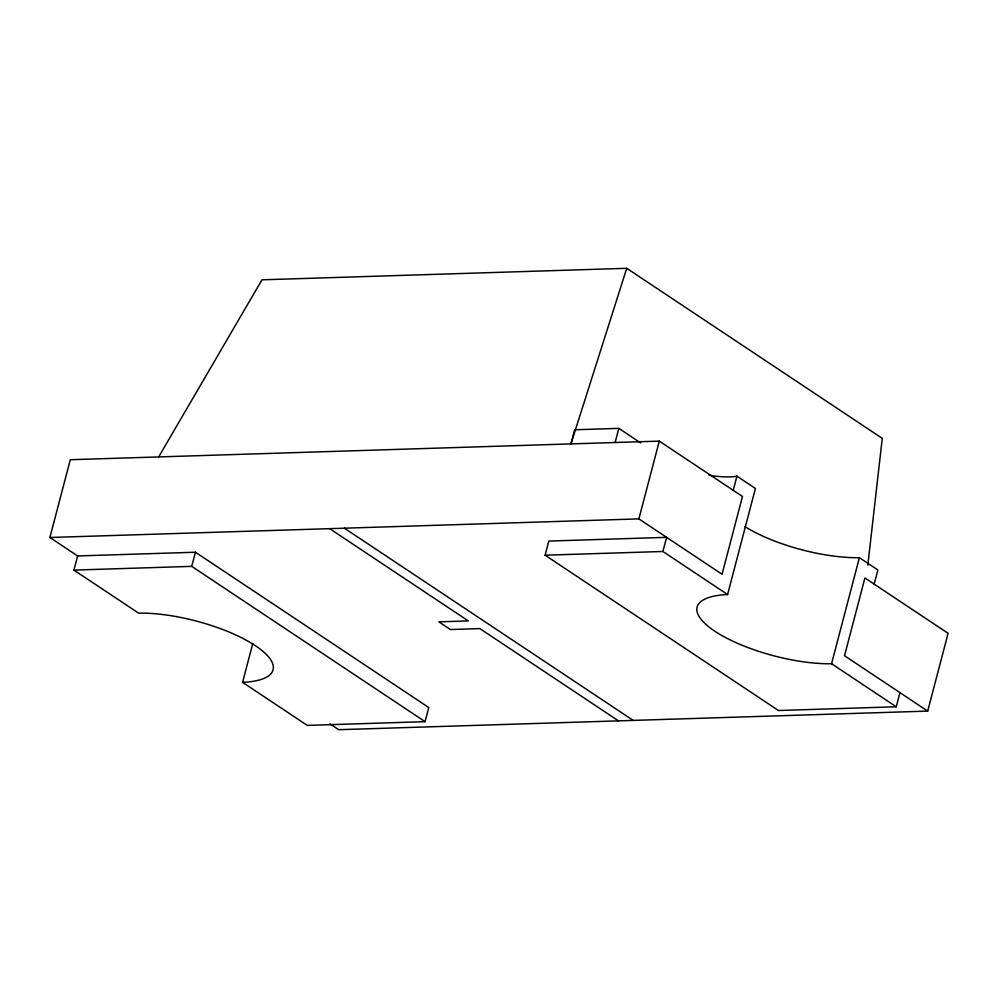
<?xml version="1.0" encoding="UTF-8"?>
<svg xmlns="http://www.w3.org/2000/svg" width="998" height="998" viewBox="0 0 998 998"><rect width="100%" height="100%" fill="white"/><g stroke="black" fill="none" stroke-linecap="round" stroke-linejoin="round"><path stroke-width="1.5" d="M867.836 565.043L882.257 438.347L626.732 268.3L261.963 279.814L158.657 456.934M49.9 537.498L70.309 459.716L659.291 441.116L742.462 496.468L722.065 574.249L638.882 518.885L49.9 537.498L77.632 555.948L195.421 552.231L428.778 707.532L425.073 721.666L307.272 725.396L242.589 682.345L252.768 643.498M242.589 682.345A86.789 27.682 14.7 0 0 255.388 645.694A86.789 27.682 14.7 0 0 138.61 613.146L73.914 570.095L77.632 555.948M425.073 721.666L191.716 566.365L195.421 552.231M896.254 706.784L778.465 710.514L545.108 555.2L548.813 541.066L666.614 537.336L662.897 551.482L727.592 594.534A86.789 27.682 14.7 0 0 714.793 631.185A86.789 27.682 14.7 0 0 831.571 663.732L896.254 706.784L899.971 692.649M615.117 442.513L618.822 428.367L574.648 429.764L570.943 443.898L626.732 268.3M638.882 518.885L659.291 441.116M733.218 490.317L736.936 476.171A47.43 15.132 14.7 0 1 709.029 475.16M727.592 594.534L755.411 488.484L736.936 476.171M831.571 663.732L859.39 557.67A86.789 27.682 14.7 0 1 744.895 526.595M874.161 584.117L877.878 569.97L859.39 557.67M927.691 711.1L948.1 633.318L864.917 577.967L844.52 655.736L927.691 711.1L338.709 729.7L329.889 723.837M73.914 570.095L191.716 566.365M545.108 555.2L662.897 551.482M618.822 428.367L640.641 442.887M344.397 528.192L633.206 720.406M329.664 528.653L468.299 620.918L438.846 621.854L450.397 629.538L479.851 628.603L618.486 720.868"/></g></svg>
